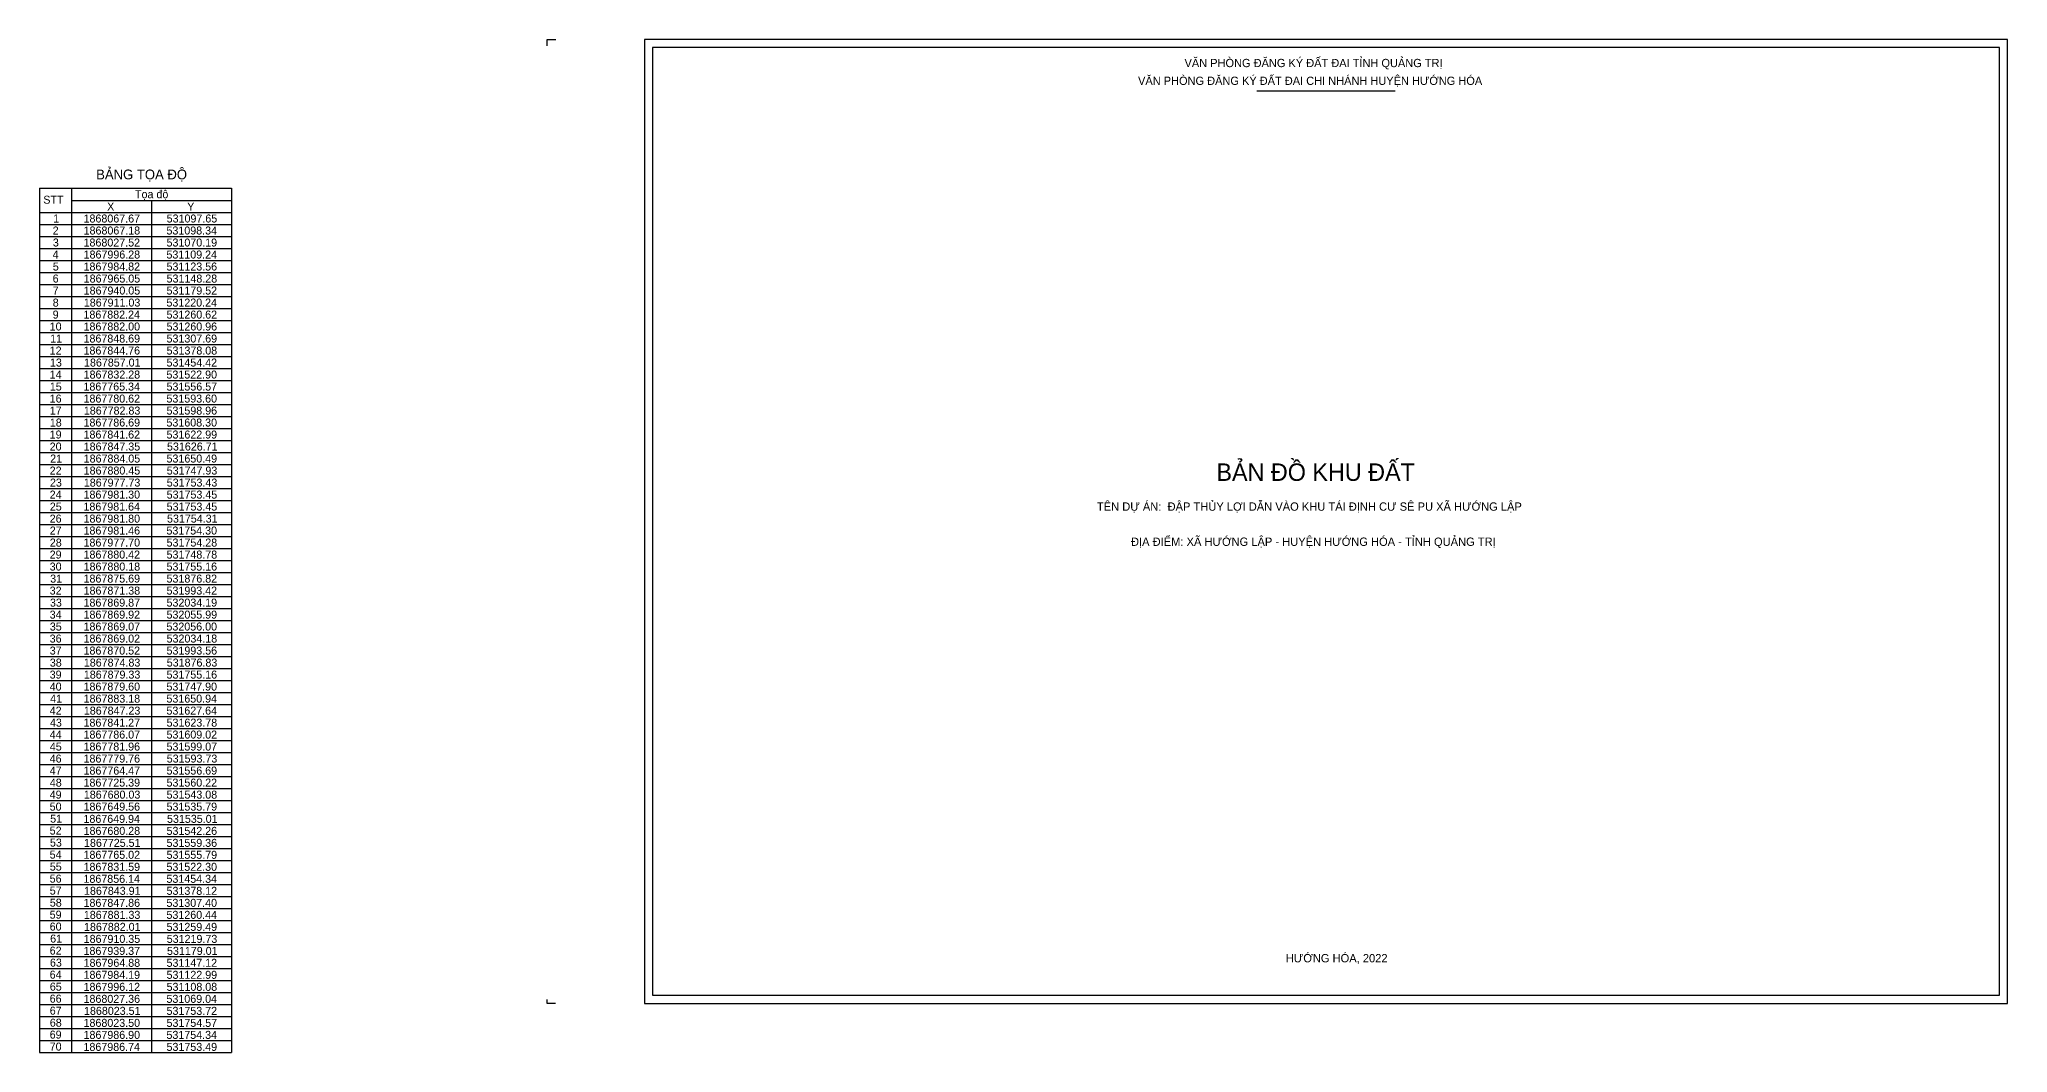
# Model space of a CAD drawing. Extents: x 530297 to 532172, y 1867452 to 1868215.
# Drawn here: x 530296.7 to 530586.8, y 1868065.9 to 1868215.2 of the extents above; entities that cross this region are included whole.
import ezdxf

# ---------------------------------------------------------------- set-up
doc = ezdxf.new("R2010")
doc.units = 0
doc.layers.add('Level 1', color=7, linetype='Continuous')
doc.layers.add('Level 63', color=7, linetype='Continuous')

msp = doc.modelspace()

# ---------------------------------------------------------------- linework, layer by layer
at = {"layer": 'Level 1'}
msp.add_line((530476.17, 1868207.67), (530496.55, 1868207.67), dxfattribs=at)
for points in [[(530371.58, 1868214.28), (530371.58, 1868215.23), (530372.85, 1868215.23)], [(530586.82, 1868215.23), (530385.9, 1868215.23), (530385.9, 1868073.12), (530586.82, 1868073.12), (530586.82, 1868215.23)], [(530585.6, 1868214.01), (530387.11, 1868214.01), (530387.11, 1868074.34), (530585.6, 1868074.34), (530585.6, 1868214.01)], [(530372.82, 1868073.12), (530371.58, 1868073.12), (530371.58, 1868073.73)]]:
    msp.add_lwpolyline(points, dxfattribs=at)
at = {"layer": 'Level 63'}
for p, q in [((530296.74, 1868193.29), (530325.04, 1868193.29)), ((530296.74, 1868193.29), (530296.74, 1868065.89)), ((530301.46, 1868193.29), (530301.46, 1868065.89)), ((530301.46, 1868191.48), (530325.04, 1868191.48)), ((530313.25, 1868191.48), (530313.25, 1868065.89)), ((530325.04, 1868193.29), (530325.04, 1868065.89)), ((530296.74, 1868189.71), (530325.04, 1868189.71)), ((530296.74, 1868187.94), (530325.04, 1868187.94)), ((530296.74, 1868186.17), (530325.04, 1868186.17)), ((530296.74, 1868184.4), (530325.04, 1868184.4)), ((530296.74, 1868182.63), (530325.04, 1868182.63)), ((530296.74, 1868180.87), (530325.04, 1868180.87)), ((530296.74, 1868179.1), (530325.04, 1868179.1)), ((530296.74, 1868177.33), (530325.04, 1868177.33)), ((530296.74, 1868175.56), (530325.04, 1868175.56)), ((530296.74, 1868173.79), (530325.04, 1868173.79)), ((530296.74, 1868172.02), (530325.04, 1868172.02)), ((530296.74, 1868170.25), (530325.04, 1868170.25)), ((530296.74, 1868168.48), (530325.04, 1868168.48)), ((530296.74, 1868166.71), (530325.04, 1868166.71)), ((530296.74, 1868164.95), (530325.04, 1868164.95)), ((530296.74, 1868163.18), (530325.04, 1868163.18)), ((530296.74, 1868161.41), (530325.04, 1868161.41)), ((530296.74, 1868159.64), (530325.04, 1868159.64)), ((530296.74, 1868157.87), (530325.04, 1868157.87)), ((530296.74, 1868156.1), (530325.04, 1868156.1)), ((530296.74, 1868154.33), (530325.04, 1868154.33)), ((530296.74, 1868152.56), (530325.04, 1868152.56)), ((530296.74, 1868150.8), (530325.04, 1868150.8)), ((530296.74, 1868149.03), (530325.04, 1868149.03)), ((530296.74, 1868147.26), (530325.04, 1868147.26)), ((530296.74, 1868145.49), (530325.04, 1868145.49)), ((530296.74, 1868143.72), (530325.04, 1868143.72)), ((530296.74, 1868141.95), (530325.04, 1868141.95)), ((530296.74, 1868140.18), (530325.04, 1868140.18)), ((530296.74, 1868138.41), (530325.04, 1868138.41)), ((530296.74, 1868136.64), (530325.04, 1868136.64)), ((530296.74, 1868134.88), (530325.04, 1868134.88)), ((530296.74, 1868133.11), (530325.04, 1868133.11)), ((530296.74, 1868131.34), (530325.04, 1868131.34)), ((530296.74, 1868129.57), (530325.04, 1868129.57)), ((530296.74, 1868127.8), (530325.04, 1868127.8)), ((530296.74, 1868126.03), (530325.04, 1868126.03)), ((530296.74, 1868124.26), (530325.04, 1868124.26)), ((530296.74, 1868122.49), (530325.04, 1868122.49)), ((530296.74, 1868120.73), (530325.04, 1868120.73)), ((530296.74, 1868118.96), (530325.04, 1868118.96)), ((530296.74, 1868117.19), (530325.04, 1868117.19)), ((530296.74, 1868115.42), (530325.04, 1868115.42)), ((530296.74, 1868113.65), (530325.04, 1868113.65)), ((530296.74, 1868111.88), (530325.04, 1868111.88)), ((530296.74, 1868110.11), (530325.04, 1868110.11)), ((530296.74, 1868108.34), (530325.04, 1868108.34)), ((530296.74, 1868106.57), (530325.04, 1868106.57)), ((530296.74, 1868104.81), (530325.04, 1868104.81)), ((530296.74, 1868103.04), (530325.04, 1868103.04)), ((530296.74, 1868101.27), (530325.04, 1868101.27)), ((530296.74, 1868099.5), (530325.04, 1868099.5)), ((530296.74, 1868097.73), (530325.04, 1868097.73)), ((530296.74, 1868095.96), (530325.04, 1868095.96)), ((530296.74, 1868094.19), (530325.04, 1868094.19)), ((530296.74, 1868092.42), (530325.04, 1868092.42)), ((530296.74, 1868090.66), (530325.04, 1868090.66)), ((530296.74, 1868088.89), (530325.04, 1868088.89)), ((530296.74, 1868087.12), (530325.04, 1868087.12)), ((530296.74, 1868085.35), (530325.04, 1868085.35)), ((530296.74, 1868083.58), (530325.04, 1868083.58)), ((530296.74, 1868081.81), (530325.04, 1868081.81)), ((530296.74, 1868080.04), (530325.04, 1868080.04)), ((530296.74, 1868078.27), (530325.04, 1868078.27)), ((530296.74, 1868076.5), (530325.04, 1868076.5)), ((530296.74, 1868074.74), (530325.04, 1868074.74)), ((530296.74, 1868072.97), (530325.04, 1868072.97)), ((530296.74, 1868071.2), (530325.04, 1868071.2)), ((530296.74, 1868069.43), (530325.04, 1868069.43)), ((530296.74, 1868067.66), (530325.04, 1868067.66)), ((530296.74, 1868065.89), (530325.04, 1868065.89))]:
    msp.add_line(p, q, dxfattribs=at)

# ---------------------------------------------------------------- texts
at = {"layer": 'Level 1'}
for s, height, p in [('VĂN PHÒNG ĐĂNG KÝ ĐẤT ĐAI TỈNH QUẢNG TRỊ', 1.2129, (530465.51, 1868211.14)), ('VĂN PHÒNG ĐĂNG KÝ ĐẤT ĐAI CHI NHÁNH HUYỆN HƯỚNG HÓA', 1.2129, (530458.66, 1868208.52)), ('BẢN ĐỒ KHU ĐẤT', 2.5728, (530470.21, 1868150.16)), ('TÊN DỰ ÁN:  ĐẬP THỦY LỢI DẪN VÀO KHU TÁI ĐỊNH CƯ SÊ PU XÃ HƯỚNG LẬP', 1.2251, (530452.6, 1868145.76)), ('ĐỊA ĐIỂM: XÃ HƯỚNG LẬP - HUYỆN HƯỚNG HÓA - TỈNH QUẢNG TRỊ', 1.2251, (530457.62, 1868140.58)), ('HƯỚNG HÓA, 2022', 1.2251, (530480.43, 1868079.2))]:
    msp.add_text(s, height=height, dxfattribs=at).set_placement(p)
at = {"layer": 'Level 63'}
for s, height, p in [('BẢNG TỌA ĐỘ', 1.4421, (530305.11, 1868194.6)), ('STT', 1.179, (530297.32, 1868191.01)), ('X', 1.18, (530306.73, 1868190)), ('Tọa độ', 1.179, (530310.84, 1868191.82)), ('Y', 1.18, (530318.53, 1868190)), ('1', 1.18, (530298.77, 1868188.24)), ('1868067.67', 1.179, (530303.25, 1868188.24)), ('531097.65', 1.179, (530315.5, 1868188.24)), ('2', 1.18, (530298.7, 1868186.47)), ('3', 1.18, (530298.73, 1868184.7)), ('1868027.52', 1.179, (530303.25, 1868184.7)), ('1868067.18', 1.179, (530303.26, 1868186.47)), ('531098.34', 1.179, (530315.47, 1868186.47)), ('531070.19', 1.179, (530315.48, 1868184.7)), ('4', 1.18, (530298.69, 1868182.93)), ('5', 1.18, (530298.72, 1868181.16)), ('1867984.82', 1.179, (530303.25, 1868181.16)), ('1867996.28', 1.179, (530303.26, 1868182.93)), ('531109.24', 1.179, (530315.47, 1868182.93)), ('531123.56', 1.179, (530315.48, 1868181.16)), ('6', 1.18, (530298.7, 1868179.39)), ('1867965.05', 1.179, (530303.27, 1868179.39)), ('531148.28', 1.179, (530315.49, 1868179.39)), ('7', 1.18, (530298.7, 1868177.62)), ('8', 1.18, (530298.71, 1868175.85)), ('1867940.05', 1.179, (530303.27, 1868177.62)), ('1867911.03', 1.179, (530303.29, 1868175.85)), ('531179.52', 1.179, (530315.48, 1868177.62)), ('531220.24', 1.179, (530315.47, 1868175.85)), ('10', 1.179, (530298.26, 1868172.32)), ('9', 1.18, (530298.7, 1868174.08)), ('1867882.24', 1.179, (530303.24, 1868174.08)), ('1867882.00', 1.179, (530303.25, 1868172.32)), ('531260.62', 1.179, (530315.48, 1868174.08)), ('531260.96', 1.179, (530315.48, 1868172.32)), ('11', 1.179, (530298.33, 1868170.55)), ('1867848.69', 1.179, (530303.25, 1868170.55)), ('531307.69', 1.179, (530315.48, 1868170.55)), ('12', 1.179, (530298.26, 1868168.78)), ('13', 1.179, (530298.3, 1868167.01)), ('1867844.76', 1.179, (530303.25, 1868168.78)), ('1867857.01', 1.179, (530303.32, 1868167.01)), ('531454.42', 1.179, (530315.48, 1868167.01)), ('531378.08', 1.179, (530315.49, 1868168.78)), ('14', 1.179, (530298.26, 1868165.24)), ('15', 1.179, (530298.28, 1868163.47)), ('1867765.34', 1.179, (530303.24, 1868163.47)), ('1867832.28', 1.179, (530303.26, 1868165.24)), ('531522.90', 1.179, (530315.47, 1868165.24)), ('531556.57', 1.179, (530315.48, 1868163.47)), ('16', 1.179, (530298.26, 1868161.7)), ('1867780.62', 1.179, (530303.25, 1868161.7)), ('531593.60', 1.179, (530315.47, 1868161.7)), ('17', 1.179, (530298.27, 1868159.93)), ('18', 1.179, (530298.28, 1868158.17)), ('1867786.69', 1.179, (530303.25, 1868158.17)), ('1867782.83', 1.179, (530303.29, 1868159.93)), ('531598.96', 1.179, (530315.48, 1868159.93)), ('531608.30', 1.179, (530315.47, 1868158.17)), ('19', 1.179, (530298.26, 1868156.4)), ('1867841.62', 1.179, (530303.25, 1868156.4)), ('531622.99', 1.179, (530315.48, 1868156.4)), ('20', 1.179, (530298.26, 1868154.63)), ('21', 1.179, (530298.33, 1868152.86)), ('1867847.35', 1.179, (530303.27, 1868154.63)), ('1867884.05', 1.179, (530303.27, 1868152.86)), ('531650.49', 1.179, (530315.48, 1868152.86)), ('531626.71', 1.179, (530315.55, 1868154.63)), ('22', 1.179, (530298.26, 1868151.09)), ('23', 1.179, (530298.3, 1868149.32)), ('1867880.45', 1.179, (530303.27, 1868151.09)), ('1867977.73', 1.179, (530303.29, 1868149.32)), ('531747.93', 1.179, (530315.51, 1868151.09)), ('531753.43', 1.179, (530315.51, 1868149.32)), ('24', 1.179, (530298.26, 1868147.55)), ('1867981.30', 1.179, (530303.25, 1868147.55)), ('531753.45', 1.179, (530315.5, 1868147.55)), ('26', 1.179, (530298.26, 1868144.01)), ('25', 1.179, (530298.28, 1868145.78)), ('1867981.64', 1.179, (530303.24, 1868145.78)), ('1867981.80', 1.179, (530303.25, 1868144.01)), ('531753.45', 1.179, (530315.5, 1868145.78)), ('531754.31', 1.179, (530315.55, 1868144.01)), ('27', 1.179, (530298.27, 1868142.25)), ('28', 1.179, (530298.28, 1868140.48)), ('1867981.46', 1.179, (530303.25, 1868142.25)), ('1867977.70', 1.179, (530303.25, 1868140.48)), ('531754.30', 1.179, (530315.47, 1868142.25)), ('531754.28', 1.179, (530315.49, 1868140.48)), ('29', 1.179, (530298.26, 1868138.71)), ('1867880.42', 1.179, (530303.25, 1868138.71)), ('531748.78', 1.179, (530315.49, 1868138.71)), ('30', 1.179, (530298.26, 1868136.94)), ('31', 1.179, (530298.33, 1868135.17)), ('1867875.69', 1.179, (530303.25, 1868135.17)), ('1867880.18', 1.179, (530303.26, 1868136.94)), ('531755.16', 1.179, (530315.48, 1868136.94)), ('531876.82', 1.179, (530315.48, 1868135.17)), ('32', 1.179, (530298.26, 1868133.4)), ('33', 1.179, (530298.3, 1868131.63)), ('1867869.87', 1.179, (530303.25, 1868131.63)), ('1867871.38', 1.179, (530303.26, 1868133.4)), ('531993.42', 1.179, (530315.48, 1868133.4)), ('532034.19', 1.179, (530315.48, 1868131.63)), ('34', 1.179, (530298.26, 1868129.86)), ('1867869.92', 1.179, (530303.25, 1868129.86)), ('532055.99', 1.179, (530315.48, 1868129.86)), ('36', 1.179, (530298.26, 1868126.33)), ('35', 1.179, (530298.28, 1868128.1)), ('1867869.07', 1.179, (530303.25, 1868128.1)), ('1867869.02', 1.179, (530303.25, 1868126.33)), ('532056.00', 1.179, (530315.47, 1868128.1)), ('532034.18', 1.179, (530315.49, 1868126.33)), ('37', 1.179, (530298.27, 1868124.56)), ('1867870.52', 1.179, (530303.25, 1868124.56)), ('531993.56', 1.179, (530315.48, 1868124.56)), ('39', 1.179, (530298.26, 1868121.02)), ('38', 1.179, (530298.28, 1868122.79)), ('1867874.83', 1.179, (530303.29, 1868122.79)), ('1867879.33', 1.179, (530303.29, 1868121.02)), ('531755.16', 1.179, (530315.48, 1868121.02)), ('531876.83', 1.179, (530315.51, 1868122.79)), ('40', 1.179, (530298.26, 1868119.25)), ('41', 1.179, (530298.33, 1868117.48)), ('1867879.60', 1.179, (530303.25, 1868119.25)), ('1867883.18', 1.179, (530303.26, 1868117.48)), ('531747.90', 1.179, (530315.47, 1868119.25)), ('531650.94', 1.179, (530315.47, 1868117.48)), ('42', 1.179, (530298.26, 1868115.71)), ('1867847.23', 1.179, (530303.29, 1868115.71)), ('531627.64', 1.179, (530315.47, 1868115.71)), ('44', 1.179, (530298.26, 1868112.18)), ('43', 1.179, (530298.3, 1868113.94)), ('1867841.27', 1.179, (530303.25, 1868113.94)), ('1867786.07', 1.179, (530303.25, 1868112.18)), ('531609.02', 1.179, (530315.48, 1868112.18)), ('531623.78', 1.179, (530315.49, 1868113.94)), ('46', 1.179, (530298.26, 1868108.64)), ('45', 1.179, (530298.28, 1868110.41)), ('1867781.96', 1.179, (530303.25, 1868110.41)), ('1867779.76', 1.179, (530303.25, 1868108.64)), ('531599.07', 1.179, (530315.48, 1868110.41)), ('531593.73', 1.179, (530315.51, 1868108.64)), ('47', 1.179, (530298.27, 1868106.87)), ('1867764.47', 1.179, (530303.25, 1868106.87)), ('531556.69', 1.179, (530315.48, 1868106.87)), ('49', 1.179, (530298.26, 1868103.33)), ('48', 1.179, (530298.28, 1868105.1)), ('1867725.39', 1.179, (530303.25, 1868105.1)), ('1867680.03', 1.179, (530303.29, 1868103.33)), ('531560.22', 1.179, (530315.48, 1868105.1)), ('531543.08', 1.179, (530315.49, 1868103.33)), ('50', 1.179, (530298.26, 1868101.56)), ('51', 1.179, (530298.33, 1868099.79)), ('1867649.94', 1.179, (530303.24, 1868099.76)), ('1867649.56', 1.179, (530303.25, 1868101.56)), ('531535.79', 1.179, (530315.48, 1868101.56)), ('531535.01', 1.179, (530315.55, 1868099.76)), ('52', 1.179, (530298.26, 1868098.03)), ('1867680.28', 1.179, (530303.26, 1868097.99)), ('531542.26', 1.179, (530315.48, 1868097.99)), ('54', 1.179, (530298.26, 1868094.49)), ('53', 1.179, (530298.3, 1868096.26)), ('1867765.02', 1.179, (530303.25, 1868094.46)), ('1867725.51', 1.179, (530303.32, 1868096.22)), ('531559.36', 1.179, (530315.48, 1868096.22)), ('531555.79', 1.179, (530315.48, 1868094.46)), ('56', 1.179, (530298.26, 1868090.95)), ('55', 1.179, (530298.28, 1868092.72)), ('1867831.59', 1.179, (530303.25, 1868092.69)), ('531522.30', 1.179, (530315.47, 1868092.69)), ('57', 1.179, (530298.27, 1868089.18)), ('1867856.14', 1.179, (530303.24, 1868090.92)), ('1867843.91', 1.179, (530303.32, 1868089.15)), ('531454.34', 1.179, (530315.47, 1868090.92)), ('531378.12', 1.179, (530315.48, 1868089.15)), ('59', 1.179, (530298.26, 1868085.64)), ('58', 1.179, (530298.28, 1868087.41)), ('1867847.86', 1.179, (530303.25, 1868087.38)), ('1867881.33', 1.179, (530303.29, 1868085.61)), ('531307.40', 1.179, (530315.47, 1868087.38)), ('531260.44', 1.179, (530315.47, 1868085.61)), ('60', 1.179, (530298.26, 1868083.88)), ('1867882.01', 1.179, (530303.32, 1868083.84)), ('531259.49', 1.179, (530315.48, 1868083.84)), ('62', 1.179, (530298.26, 1868080.34)), ('61', 1.179, (530298.33, 1868082.11)), ('1867939.37', 1.179, (530303.25, 1868080.3)), ('1867910.35', 1.179, (530303.27, 1868082.07)), ('531219.73', 1.179, (530315.51, 1868082.07)), ('531179.01', 1.179, (530315.55, 1868080.3)), ('64', 1.179, (530298.26, 1868076.8)), ('63', 1.179, (530298.3, 1868078.57)), ('1867984.19', 1.179, (530303.25, 1868076.77)), ('1867964.88', 1.179, (530303.26, 1868078.54)), ('531147.12', 1.179, (530315.48, 1868078.54)), ('531122.99', 1.179, (530315.48, 1868076.77)), ('65', 1.179, (530298.28, 1868075.03)), ('1867996.12', 1.179, (530303.25, 1868075)), ('531108.08', 1.179, (530315.49, 1868075)), ('66', 1.179, (530298.26, 1868073.26)), ('67', 1.179, (530298.27, 1868071.49)), ('1868027.36', 1.179, (530303.25, 1868073.23)), ('1868023.51', 1.179, (530303.32, 1868071.46)), ('531069.04', 1.179, (530315.47, 1868073.23)), ('531753.72', 1.179, (530315.48, 1868071.46)), ('69', 1.179, (530298.26, 1868067.96)), ('68', 1.179, (530298.28, 1868069.72)), ('1868023.50', 1.179, (530303.25, 1868069.69)), ('1867986.90', 1.179, (530303.25, 1868067.92)), ('531754.57', 1.179, (530315.48, 1868069.69)), ('531754.34', 1.179, (530315.47, 1868067.92)), ('70', 1.179, (530298.26, 1868066.19)), ('1867986.74', 1.179, (530303.24, 1868066.15)), ('531753.49', 1.179, (530315.48, 1868066.15))]:
    msp.add_text(s, height=height, dxfattribs=at).set_placement(p)

doc.saveas('drawing.dxf')
